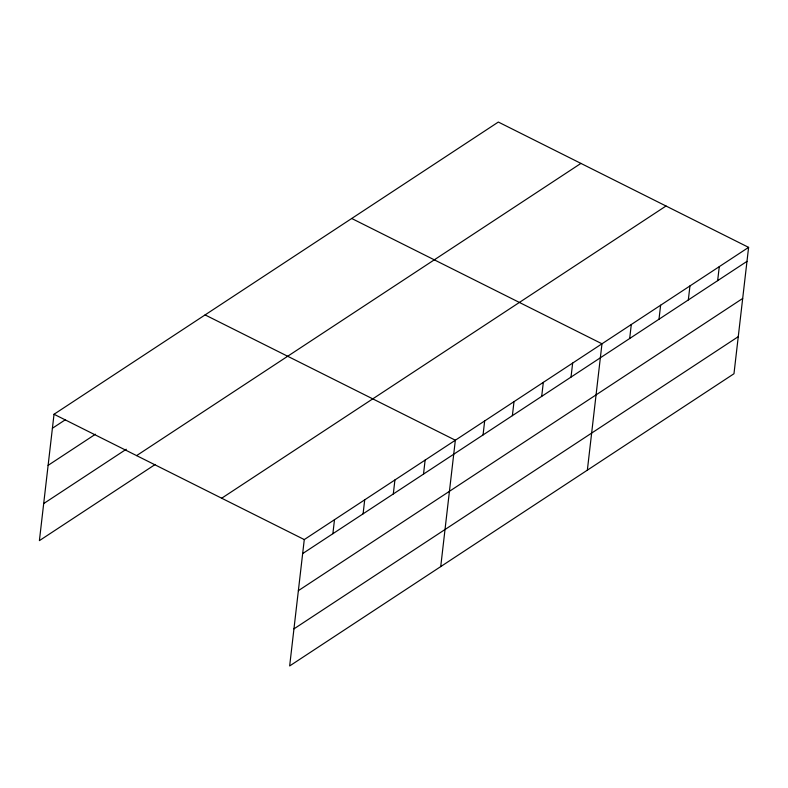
<?xml version="1.0" encoding="UTF-8"?>
<svg xmlns="http://www.w3.org/2000/svg" width="788" height="788" viewBox="0 0 788 788"><rect width="100%" height="100%" fill="white"/><g stroke="black" fill="none" stroke-linecap="round" stroke-linejoin="round"><path stroke-width="1.18" d="M748.6 247.363L304.276 539.573L289.659 665.949L733.973 373.739L748.6 247.363L498.341 122.051L54.027 414.261L39.4 540.637L155.216 464.467M332.871 533.712L334.496 519.696M363.091 513.845L364.706 499.828M393.301 493.968L394.926 479.961M423.511 474.1L425.136 460.084M440.728 566.602L455.346 440.216L205.087 314.904M483.054 434.946L484.669 420.93M512.377 415.66L514.003 401.644M541.701 396.374L543.326 382.357M571.024 377.088L572.649 363.071M587.355 470.17L601.973 343.785L351.714 218.483M629.681 338.515L631.296 324.498M659.004 319.229L660.62 305.212M688.328 299.942L689.953 285.926M717.651 280.656L719.277 266.649M52.402 428.268L65.493 419.659M48.107 465.353L95.447 434.227M43.695 503.562L126.277 449.249M136.61 455.612L580.923 163.402M221.694 498.213L666.018 206.003M302.661 553.58L746.975 261.37M298.366 590.665L742.69 298.455M293.944 628.873L738.267 336.663M54.027 414.261L304.276 539.573"/></g></svg>
